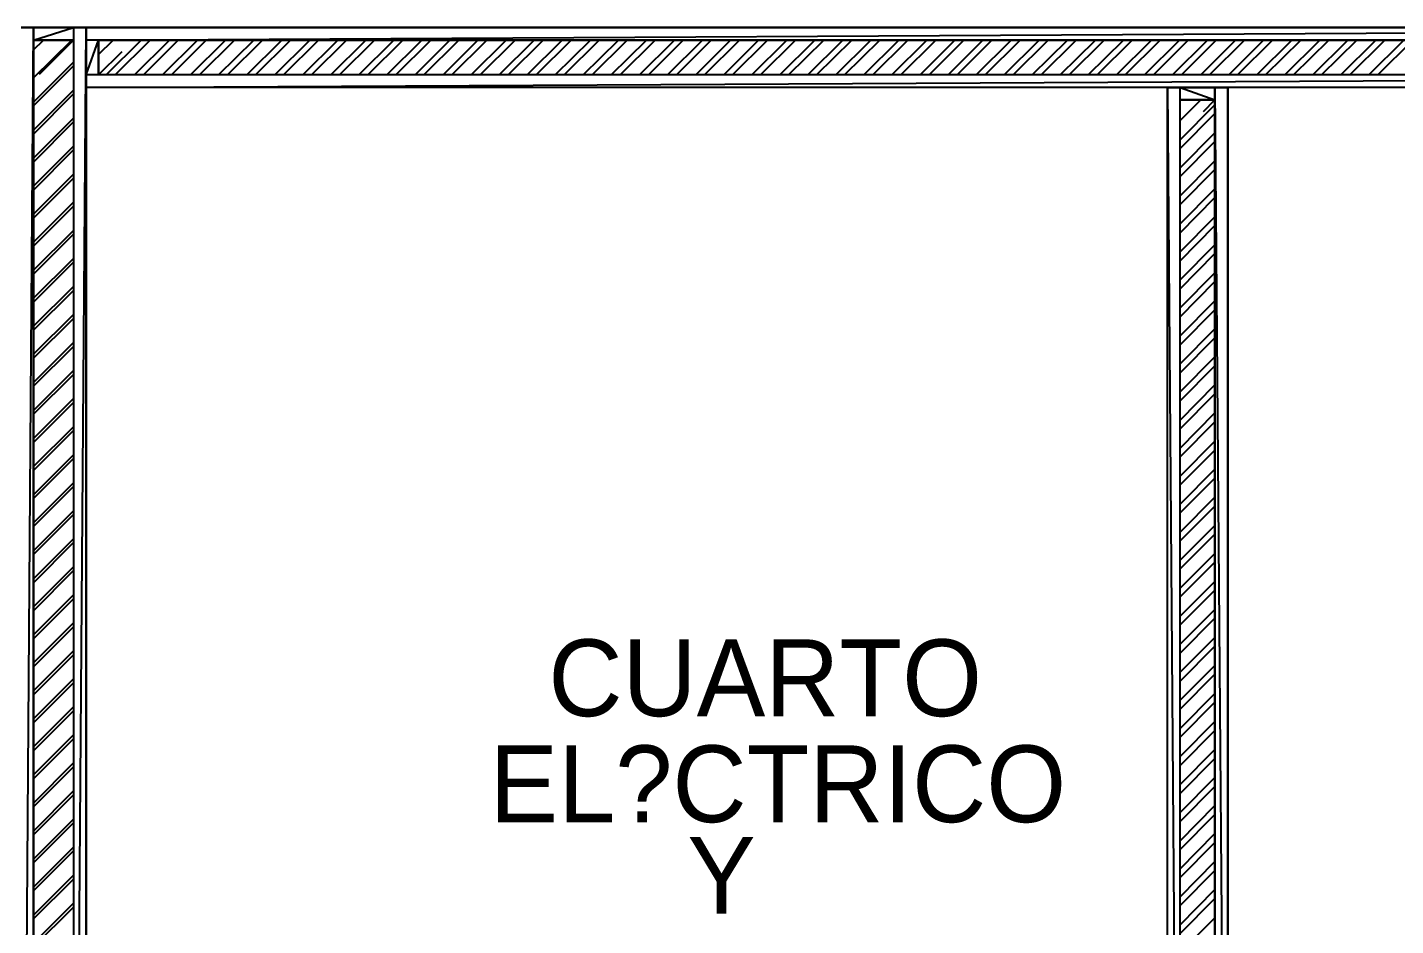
# Model space of a CAD drawing. Header units: millimetres. Extents: x 7649 to 34105, y 3983 to 25377.
# Drawn here: x 21166 to 23903, y 14519 to 16317 of the extents above; entities that cross this region are included whole.
import ezdxf

# ---------------------------------------------------------------- set-up
doc = ezdxf.new("R2010")
doc.units = ezdxf.units.MM

msp = doc.modelspace()

# ---------------------------------------------------------------- linework, layer by layer
at = {"layer": 'GEOMETRY', "color": 7}
for p, q in [((21153.79028, 12918.19306), (21178.66111, 16317.03056)), ((21178.66111, 16317.03056), (21153.79028, 16317.03056)), ((21153.79028, 12918.19306), (21178.66111, 16317.03056)), ((21178.66111, 16317.03056), (21178.66111, 12918.19306)), ((21178.66111, 16317.03056), (21178.66111, 16291.63056)), ((21178.66111, 16291.63056), (21258.56528, 16317.03056)), ((21258.56528, 16317.03056), (21178.66111, 16317.03056)), ((21178.66111, 16291.63056), (21258.56528, 16317.03056)), ((21258.56528, 16317.03056), (21258.56528, 16291.63056)), ((21258.56528, 16317.03056), (21258.56528, 12918.19306)), ((21258.56528, 12918.19306), (21283.96528, 16317.03056)), ((21283.96528, 16317.03056), (21258.56528, 16317.03056)), ((21258.56528, 12918.19306), (21283.96528, 16317.03056)), ((21283.96528, 16317.03056), (21283.96528, 12918.19306)), ((21283.96528, 16291.63056), (26084.03611, 16317.03056)), ((21283.96528, 16291.63056), (26084.03611, 16317.03056)), ((26084.03611, 16317.03056), (21283.96528, 16317.03056)), ((21283.96528, 16317.03056), (21283.96528, 16291.63056)), ((21258.56528, 16291.63056), (21178.66111, 16291.63056)), ((21178.66111, 16272.05139), (21198.76944, 16291.63056)), ((21178.66111, 16215.95972), (21254.86111, 16291.63056)), ((21190.30278, 16223.36806), (21258.56528, 16291.63056)), ((21246.39444, 16279.45972), (21258.56528, 16291.63056)), ((21283.96528, 13376.45139), (21283.96528, 16306.44722)), ((21283.96528, 16221.78056), (21308.83611, 16291.63056)), ((21283.96528, 16221.78056), (21308.83611, 16291.63056)), ((21308.83611, 16291.63056), (21283.96528, 16291.63056)), ((21283.96528, 16291.63056), (21283.96528, 16221.78056)), ((26084.03611, 16291.63056), (21283.96528, 16291.63056)), ((21308.83611, 16291.63056), (21308.83611, 16221.78056)), ((21308.83611, 16262.52639), (21337.94028, 16291.63056)), ((21324.18194, 16221.78056), (21394.03194, 16291.63056)), ((21342.17361, 16221.78056), (21412.02361, 16291.63056)), ((21380.27361, 16221.78056), (21450.65278, 16291.63056)), ((21398.26528, 16221.78056), (21468.11528, 16291.63056)), ((21436.36528, 16221.78056), (21506.74444, 16291.63056)), ((21454.35694, 16221.78056), (21524.20694, 16291.63056)), ((21492.45694, 16221.78056), (21562.83611, 16291.63056)), ((21510.44861, 16221.78056), (21580.29861, 16291.63056)), ((21548.54861, 16221.78056), (21618.92778, 16291.63056)), ((21566.54028, 16221.78056), (21636.39028, 16291.63056)), ((21605.16944, 16221.78056), (21675.01944, 16291.63056)), ((21622.63194, 16221.78056), (21692.48194, 16291.63056)), ((21661.26111, 16221.78056), (21731.11111, 16291.63056)), ((21678.72361, 16221.78056), (21748.57361, 16291.63056)), ((21717.35278, 16221.78056), (21787.20278, 16291.63056)), ((21734.81528, 16221.78056), (21804.66528, 16291.63056)), ((21773.44444, 16221.78056), (21843.29444, 16291.63056)), ((21790.90694, 16221.78056), (21860.75694, 16291.63056)), ((21829.53611, 16221.78056), (21899.38611, 16291.63056)), ((21846.99861, 16221.78056), (21917.37778, 16291.63056)), ((21885.62778, 16221.78056), (21955.47778, 16291.63056)), ((21903.09028, 16221.78056), (21973.46944, 16291.63056)), ((21941.71944, 16221.78056), (22011.56944, 16291.63056)), ((21959.18194, 16221.78056), (22029.56111, 16291.63056)), ((21997.81111, 16221.78056), (22067.66111, 16291.63056)), ((22015.27361, 16221.78056), (22085.65278, 16291.63056)), ((22053.90278, 16221.78056), (22123.75278, 16291.63056)), ((22071.89444, 16221.78056), (22141.74444, 16291.63056)), ((22109.99444, 16221.78056), (22179.84444, 16291.63056)), ((22127.98611, 16221.78056), (22197.83611, 16291.63056)), ((22166.08611, 16221.78056), (22235.93611, 16291.63056)), ((22184.07778, 16221.78056), (22253.92778, 16291.63056)), ((22222.17778, 16221.78056), (22292.55694, 16291.63056)), ((22240.16944, 16221.78056), (22310.01944, 16291.63056)), ((22278.26944, 16221.78056), (22348.64861, 16291.63056)), ((22296.26111, 16221.78056), (22366.11111, 16291.63056)), ((22334.36111, 16221.78056), (22404.74028, 16291.63056)), ((22352.35278, 16221.78056), (22422.20278, 16291.63056)), ((22390.45278, 16221.78056), (22460.83194, 16291.63056)), ((22408.44444, 16221.78056), (22478.29444, 16291.63056)), ((22447.07361, 16221.78056), (22516.92361, 16291.63056)), ((22464.53611, 16221.78056), (22534.38611, 16291.63056)), ((22503.16528, 16221.78056), (22573.01528, 16291.63056)), ((22520.62778, 16221.78056), (22590.47778, 16291.63056)), ((22559.25694, 16221.78056), (22629.10694, 16291.63056)), ((22576.71944, 16221.78056), (22646.56944, 16291.63056)), ((22615.34861, 16221.78056), (22685.19861, 16291.63056)), ((22632.81111, 16221.78056), (22702.66111, 16291.63056)), ((22671.44028, 16221.78056), (22741.29028, 16291.63056)), ((22688.90278, 16221.78056), (22759.28194, 16291.63056)), ((22727.53194, 16221.78056), (22797.38194, 16291.63056)), ((22744.99444, 16221.78056), (22815.37361, 16291.63056)), ((22783.62361, 16221.78056), (22853.47361, 16291.63056)), ((22801.08611, 16221.78056), (22871.46528, 16291.63056)), ((22839.71528, 16221.78056), (22909.56528, 16291.63056)), ((22857.17778, 16221.78056), (22927.55694, 16291.63056)), ((22895.80694, 16221.78056), (22965.65694, 16291.63056)), ((22913.26944, 16221.78056), (22983.64861, 16291.63056)), ((22951.89861, 16221.78056), (23021.74861, 16291.63056)), ((22969.89028, 16221.78056), (23039.74028, 16291.63056)), ((23007.99028, 16221.78056), (23077.84028, 16291.63056)), ((23025.98194, 16221.78056), (23095.83194, 16291.63056)), ((23064.08194, 16221.78056), (23134.46111, 16291.63056)), ((23082.07361, 16221.78056), (23151.92361, 16291.63056)), ((23120.17361, 16221.78056), (23190.55278, 16291.63056)), ((23138.16528, 16221.78056), (23208.01528, 16291.63056)), ((23176.26528, 16221.78056), (23246.64444, 16291.63056)), ((23194.25694, 16221.78056), (23264.10694, 16291.63056)), ((23232.35694, 16221.78056), (23302.73611, 16291.63056)), ((23250.34861, 16221.78056), (23320.19861, 16291.63056)), ((23288.44861, 16221.78056), (23358.82778, 16291.63056)), ((23306.44028, 16221.78056), (23376.29028, 16291.63056)), ((23345.06944, 16221.78056), (23414.91944, 16291.63056)), ((23362.53194, 16221.78056), (23432.38194, 16291.63056)), ((23401.16111, 16221.78056), (23471.01111, 16291.63056)), ((23418.62361, 16221.78056), (23488.47361, 16291.63056)), ((23457.25278, 16221.78056), (23527.10278, 16291.63056)), ((23474.71528, 16221.78056), (23544.56528, 16291.63056)), ((23513.34444, 16221.78056), (23583.19444, 16291.63056)), ((23530.80694, 16221.78056), (23600.65694, 16291.63056)), ((23569.43611, 16221.78056), (23639.28611, 16291.63056)), ((23586.89861, 16221.78056), (23657.27778, 16291.63056)), ((23625.52778, 16221.78056), (23695.37778, 16291.63056)), ((23642.99028, 16221.78056), (23713.36944, 16291.63056)), ((23681.61944, 16221.78056), (23751.46944, 16291.63056)), ((23699.08194, 16221.78056), (23769.46111, 16291.63056)), ((23737.71111, 16221.78056), (23807.56111, 16291.63056)), ((23755.17361, 16221.78056), (23825.55278, 16291.63056)), ((23793.80278, 16221.78056), (23863.65278, 16291.63056)), ((23811.79444, 16221.78056), (23881.64444, 16291.63056)), ((23849.89444, 16221.78056), (23919.74444, 16291.63056)), ((23867.88611, 16221.78056), (23937.73611, 16291.63056)), ((21308.83611, 16221.78056), (21355.93194, 16268.87639)), ((21178.66111, 16167.27639), (21258.56528, 16247.18056)), ((21178.66111, 16159.86806), (21258.56528, 16239.77222)), ((21283.96528, 16196.90972), (26084.03611, 16221.78056)), ((21283.96528, 16196.90972), (26084.03611, 16221.78056)), ((26084.03611, 16221.78056), (21283.96528, 16221.78056)), ((21283.96528, 16221.78056), (21283.96528, 16196.90972)), ((21308.83611, 16221.78056), (21283.96528, 16221.78056)), ((21178.66111, 16111.18472), (21258.56528, 16191.08889)), ((21178.66111, 16103.24722), (21258.56528, 16183.68056)), ((26084.03611, 16196.90972), (21283.96528, 16196.90972)), ((23447.19861, 12918.19306), (23447.19861, 16196.90972)), ((23447.19861, 16196.90972), (23472.06944, 12918.19306)), ((23447.19861, 16196.90972), (23472.06944, 12918.19306)), ((23472.06944, 16196.90972), (23447.19861, 16196.90972)), ((23472.06944, 12918.19306), (23472.06944, 16196.90972)), ((23472.06944, 16172.03889), (23472.06944, 16196.90972)), ((23472.06944, 16196.90972), (23541.91944, 16172.03889)), ((23472.06944, 16196.90972), (23541.91944, 16172.03889)), ((23541.91944, 16196.90972), (23472.06944, 16196.90972)), ((23541.91944, 16172.03889), (23541.91944, 16196.90972)), ((23541.91944, 12918.19306), (23541.91944, 16196.90972)), ((23541.91944, 16196.90972), (23567.31944, 12918.19306)), ((23541.91944, 16196.90972), (23567.31944, 12918.19306)), ((23567.31944, 16196.90972), (23541.91944, 16196.90972)), ((23567.31944, 12918.19306), (23567.31944, 16196.90972)), ((23541.91944, 16172.03889), (23472.06944, 16172.03889)), ((23472.06944, 16130.76389), (23513.34444, 16172.03889)), ((23472.06944, 16092.13472), (23541.91944, 16161.98472)), ((23518.63611, 16148.22639), (23541.91944, 16172.03889)), ((21178.66111, 16055.09306), (21258.56528, 16134.99722)), ((21178.66111, 16047.15556), (21258.56528, 16127.58889)), ((23472.06944, 16074.67222), (23541.91944, 16144.52222)), ((23472.06944, 16036.04306), (23541.91944, 16105.89306)), ((21178.66111, 15999.00139), (21258.56528, 16078.90556)), ((21178.66111, 15991.06389), (21258.56528, 16071.49722)), ((23472.06944, 16018.58056), (23541.91944, 16088.43056)), ((23472.06944, 15979.95139), (23541.91944, 16049.80139)), ((21178.66111, 15942.90972), (21258.56528, 16022.81389)), ((21178.66111, 15934.97222), (21258.56528, 16014.87639)), ((23472.06944, 15962.48889), (23541.91944, 16032.33889)), ((23472.06944, 15923.85972), (23541.91944, 15993.70972)), ((21178.66111, 15886.81806), (21258.56528, 15966.72222)), ((21178.66111, 15878.88056), (21258.56528, 15958.78472)), ((23472.06944, 15905.86806), (23541.91944, 15976.24722)), ((23472.06944, 15867.76806), (23541.91944, 15937.61806)), ((21178.66111, 15830.72639), (21258.56528, 15910.63056)), ((21178.66111, 15822.78889), (21258.56528, 15902.69306)), ((23472.06944, 15849.77639), (23541.91944, 15920.15556)), ((23472.06944, 15811.67639), (23541.91944, 15881.52639)), ((21178.66111, 15774.63472), (21258.56528, 15854.53889)), ((23472.06944, 15793.68472), (23541.91944, 15864.06389)), ((21178.66111, 15766.69722), (21258.56528, 15846.60139)), ((23472.06944, 15755.58472), (23541.91944, 15825.43472)), ((21178.66111, 15718.54306), (21258.56528, 15798.44722)), ((23472.06944, 15737.59306), (23541.91944, 15807.97222)), ((21178.66111, 15710.60556), (21258.56528, 15790.50972)), ((23472.06944, 15699.49306), (23541.91944, 15769.34306)), ((21178.66111, 15662.45139), (21258.56528, 15742.35556)), ((23472.06944, 15681.50139), (23541.91944, 15751.35139)), ((21178.66111, 15654.51389), (21258.56528, 15734.41806)), ((23472.06944, 15643.40139), (23541.91944, 15713.25139)), ((21178.66111, 15605.83056), (21258.56528, 15686.26389)), ((23472.06944, 15625.40972), (23541.91944, 15695.25972)), ((21178.66111, 15598.42222), (21258.56528, 15678.32639)), ((23472.06944, 15587.30972), (23541.91944, 15657.15972)), ((21178.66111, 15549.73889), (21258.56528, 15630.17222)), ((23472.06944, 15569.31806), (23541.91944, 15639.16806)), ((21178.66111, 15542.33056), (21258.56528, 15622.23472)), ((21178.66111, 15493.64722), (21258.56528, 15574.08056)), ((23472.06944, 15530.68889), (23541.91944, 15601.06806)), ((23472.06944, 15513.22639), (23541.91944, 15583.07639)), ((21178.66111, 15486.23889), (21258.56528, 15566.14306)), ((23472.06944, 15474.59722), (23541.91944, 15544.97639)), ((23472.06944, 15457.13472), (23541.91944, 15526.98472)), ((21178.66111, 15437.55556), (21258.56528, 15517.45972)), ((21178.66111, 15430.14722), (21258.56528, 15510.05139)), ((23472.06944, 15418.50556), (23541.91944, 15488.88472)), ((23472.06944, 15401.04306), (23541.91944, 15470.89306)), ((21178.66111, 15381.46389), (21258.56528, 15461.36806)), ((21178.66111, 15374.05556), (21258.56528, 15453.95972)), ((23472.06944, 15362.41389), (23541.91944, 15432.79306)), ((23472.06944, 15344.95139), (23541.91944, 15414.80139)), ((21178.66111, 15325.37222), (21258.56528, 15405.27639)), ((21178.66111, 15317.96389), (21258.56528, 15397.86806)), ((23472.06944, 15306.32222), (23541.91944, 15376.17222)), ((23472.06944, 15288.85972), (23541.91944, 15358.70972)), ((21178.66111, 15269.28056), (21258.56528, 15349.18472)), ((21178.66111, 15261.87222), (21258.56528, 15341.77639)), ((23472.06944, 15250.23056), (23541.91944, 15320.08056)), ((23472.06944, 15232.76806), (23541.91944, 15302.61806)), ((21178.66111, 15213.18889), (21258.56528, 15293.09306)), ((21178.66111, 15205.25139), (21258.56528, 15285.68472)), ((23472.06944, 15194.13889), (23541.91944, 15263.98889)), ((23472.06944, 15176.67639), (23541.91944, 15246.52639)), ((21178.66111, 15157.09722), (21258.56528, 15237.00139)), ((21178.66111, 15149.15972), (21258.56528, 15229.59306)), ((23472.06944, 15138.04722), (23541.91944, 15207.89722)), ((21178.66111, 15101.00556), (21258.56528, 15180.90972)), ((21178.66111, 15093.06806), (21258.56528, 15172.97222)), ((23472.06944, 15120.58472), (23541.91944, 15190.43472)), ((23472.06944, 15081.95556), (23541.91944, 15151.80556)), ((21178.66111, 15044.91389), (21258.56528, 15124.81806)), ((21178.66111, 15036.97639), (21258.56528, 15116.88056)), ((23472.06944, 15063.96389), (23541.91944, 15134.34306)), ((23472.06944, 15025.86389), (23541.91944, 15095.71389)), ((21178.66111, 14988.82222), (21258.56528, 15068.72639)), ((21178.66111, 14980.88472), (21258.56528, 15060.78889)), ((23472.06944, 15007.87222), (23541.91944, 15078.25139)), ((23472.06944, 14969.77222), (23541.91944, 15039.62222)), ((21178.66111, 14932.73056), (21258.56528, 15012.63472)), ((21178.66111, 14924.79306), (21258.56528, 15004.69722)), ((23472.06944, 14951.78056), (23541.91944, 15022.15972)), ((23472.06944, 14913.68056), (23541.91944, 14983.53056)), ((21178.66111, 14876.63889), (21258.56528, 14956.54306)), ((21178.66111, 14868.70139), (21258.56528, 14948.60556)), ((23472.06944, 14895.68889), (23541.91944, 14966.06806)), ((23472.06944, 14857.58889), (23541.91944, 14927.43889)), ((21178.66111, 14820.54722), (21258.56528, 14900.45139)), ((21178.66111, 14812.60972), (21258.56528, 14892.51389)), ((23472.06944, 14839.59722), (23541.91944, 14909.44722)), ((23472.06944, 14801.49722), (23541.91944, 14871.34722)), ((21178.66111, 14763.92639), (21258.56528, 14844.35972)), ((21178.66111, 14756.51806), (21258.56528, 14836.42222)), ((23472.06944, 14783.50556), (23541.91944, 14853.35556)), ((23472.06944, 14745.40556), (23541.91944, 14815.25556)), ((21178.66111, 14707.83472), (21258.56528, 14788.26806)), ((21178.66111, 14700.42639), (21258.56528, 14780.33056)), ((23472.06944, 14727.41389), (23541.91944, 14797.26389)), ((23472.06944, 14688.78472), (23541.91944, 14759.16389)), ((21178.66111, 14651.74306), (21258.56528, 14732.17639)), ((23472.06944, 14671.32222), (23541.91944, 14741.17222)), ((21178.66111, 14644.33472), (21258.56528, 14724.23889)), ((23472.06944, 14632.69306), (23541.91944, 14703.07222)), ((21178.66111, 14595.65139), (21258.56528, 14675.55556)), ((23472.06944, 14615.23056), (23541.91944, 14685.08056)), ((21178.66111, 14588.24306), (21258.56528, 14668.14722)), ((23472.06944, 14576.60139), (23541.91944, 14646.98056)), ((21178.66111, 14539.55972), (21258.56528, 14619.46389)), ((23472.06944, 14559.13889), (23541.91944, 14628.98889)), ((21178.66111, 14532.15139), (21258.56528, 14612.05556)), ((23472.06944, 14520.50972), (23541.91944, 14590.88889)), ((21178.66111, 14483.46806), (21258.56528, 14563.37222)), ((23472.06944, 14503.04722), (23541.91944, 14572.89722)), ((21178.66111, 14476.05972), (21258.56528, 14555.96389)), ((23472.06944, 14464.41806), (23541.91944, 14534.26806))]:
    msp.add_line(p, q, dxfattribs=at)
at = {"layer": 'RECTANGLES', "color": 7}
for p, q in [((21153.79028, 16317.03056), (21283.96528, 16317.03056)), ((21283.96528, 16317.03056), (21283.96528, 12918.19306)), ((21283.96528, 16317.03056), (26084.03611, 16317.03056)), ((21283.96528, 16196.90972), (21283.96528, 16317.03056)), ((21178.66111, 16291.63056), (21258.56528, 16291.63056)), ((21178.66111, 12943.06389), (21178.66111, 16291.63056)), ((21258.56528, 16291.63056), (21258.56528, 12943.06389)), ((21308.83611, 16291.63056), (26058.63611, 16291.63056)), ((21308.83611, 16221.78056), (21308.83611, 16291.63056)), ((26058.63611, 16221.78056), (21308.83611, 16221.78056)), ((26084.03611, 16196.90972), (21283.96528, 16196.90972)), ((23447.19861, 16196.90972), (23567.31944, 16196.90972)), ((23447.19861, 12918.19306), (23447.19861, 16196.90972)), ((23567.31944, 16196.90972), (23567.31944, 12918.19306)), ((23472.06944, 16172.03889), (23541.91944, 16172.03889)), ((23472.06944, 12943.06389), (23472.06944, 16172.03889)), ((23541.91944, 16172.03889), (23541.91944, 12943.06389))]:
    msp.add_line(p, q, dxfattribs=at)

# ---------------------------------------------------------------- texts
at = {"layer": 'TEXT'}
for s, p in [('CUARTO', (22208.41944, 14938.0308)), ('EL?CTRICO', (22090.94444, 14725.83497)), ('Y', (22486.23194, 14542.7433))]:
    msp.add_text(s, height=153.66947, dxfattribs=at).set_placement(p)

doc.saveas('drawing.dxf')
